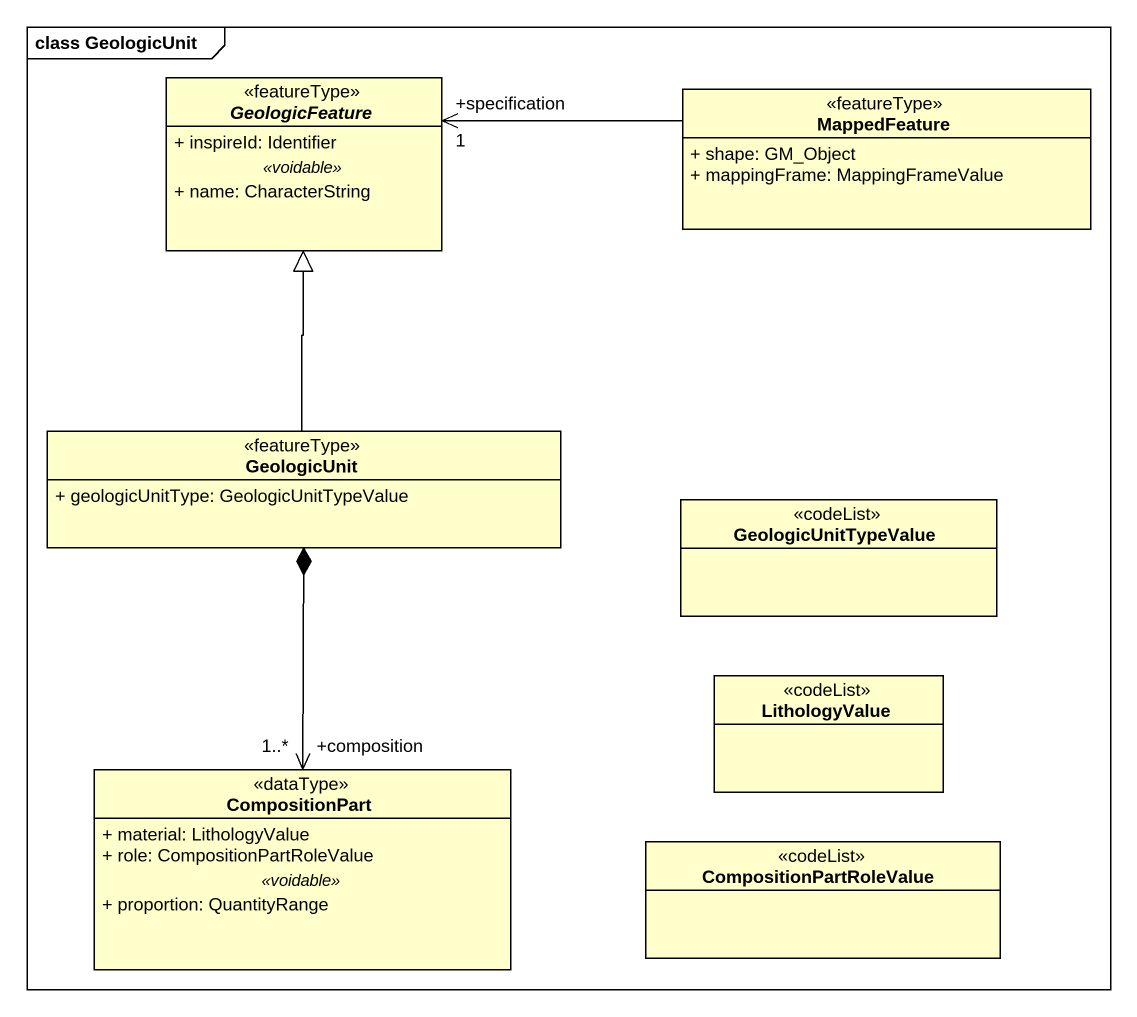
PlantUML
@startuml
mainframe class GeologicUnit
hide circle
hide empty members
skinparam classAttributeIconSize 0
abstract class GeologicFeature <<featureType>> {
  + inspireId: Identifier
  .. <<voidable>> ..
  + name: CharacterString
}
class MappedFeature <<featureType>> {
  + shape: GM_Object
  + mappingFrame: MappingFrameValue
}
class GeologicUnit <<featureType>> {
  + geologicUnitType: GeologicUnitTypeValue
}
class GeologicUnitTypeValue <<codeList>>
class LithologyValue <<codeList>>
class CompositionPart <<dataType>> {
  + material: LithologyValue
  + role: CompositionPartRoleValue
  .. <<voidable>> ..
  + proportion: QuantityRange
}
class CompositionPartRoleValue <<codeList>>
MappedFeature -left-> "+specification\n1" GeologicFeature
GeologicUnit -up-|> GeologicFeature
GeologicUnit *--> "+composition\n1..*" CompositionPart
@enduml
